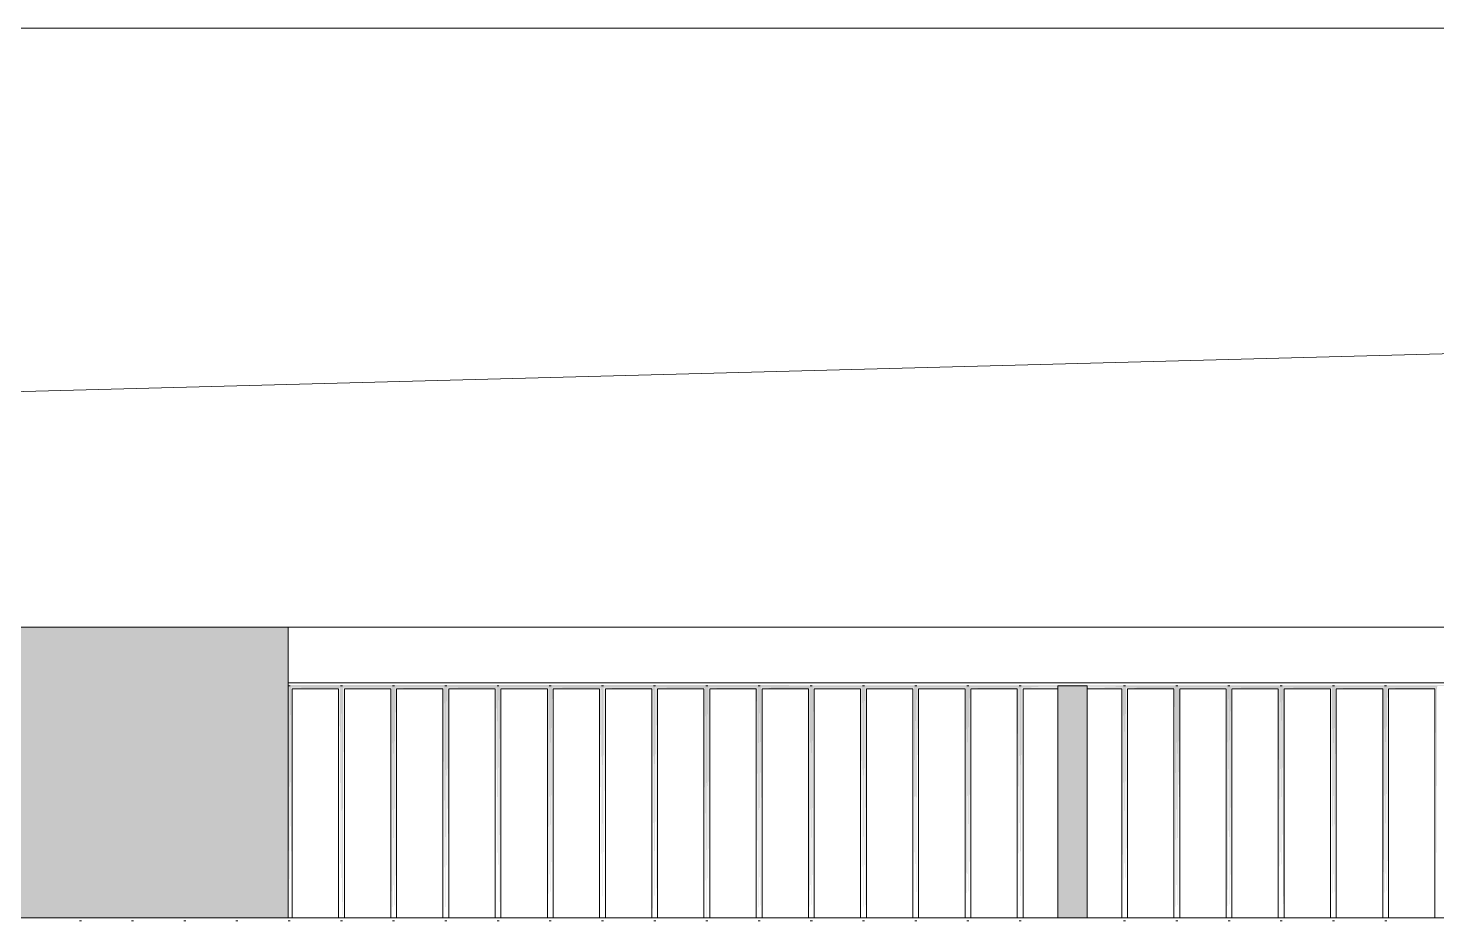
# Model space of a CAD drawing. Header units: metres. Extents: x -14 to 130, y -38 to 4.
# Drawn here: x 107.198 to 108.397, y -30.394 to -29.634 of the extents above; entities that cross this region are included whole.
import ezdxf

# ---------------------------------------------------------------- set-up
doc = ezdxf.new("R2010")
doc.units = ezdxf.units.M
doc.header["$MEASUREMENT"] = 0
for name, color, linetype in [('A-Ost_Ansicht Ost PP_2_140 Geländer transparent', 7, 'Continuous'), ('A-Ost_Ansicht Ost PP_2_710 Gelände', 7, 'Continuous'), ('A-Ost_Ansicht Ost PP_2_717 Außen Ausstattung', 7, 'Continuous'), ('A-Ost_Ansicht Ost PP_2_725 Nachbarbebauung', 7, 'Continuous')]:
    doc.layers.add(name, color=color, linetype=linetype)

msp = doc.modelspace()

# ---------------------------------------------------------------- hatches: boundary and pattern name
at = {"layer": 'A-Ost_Ansicht Ost PP_2_140 Geländer transparent', "linetype": 'Continuous', "lineweight": 0, "true_color": 0x000000}
msp.add_hatch(color=18, dxfattribs=at).paths.add_polyline_path([(106.3944, -30.1437), (106.3944, -30.3912), (107.4192, -30.3912), (107.4192, -30.1437)])
at = {"layer": 'A-Ost_Ansicht Ost PP_2_717 Außen Ausstattung', "linetype": 'Continuous', "lineweight": 0, "true_color": 0x000000}
for points in [[(107.4192, -30.1913), (109.6442, -30.1914)], [(107.4192, -30.1914), (109.6442, -30.1916)], [(107.4192, -30.1916), (109.6442, -30.1918)], [(107.4192, -30.1918), (109.6442, -30.1921)], [(107.4192, -30.1921), (109.6442, -30.1925)], [(107.4192, -30.1925), (109.6442, -30.1929)], [(107.4192, -30.1933), (109.6442, -30.1933), (107.4192, -30.1929)], [(107.4192, -30.1937), (109.6442, -30.1937), (107.4192, -30.1933)], [(107.4201, -30.1937), (107.4192, -30.1937), (107.4197, -30.1942)], [(107.4193, -30.3912), (107.4197, -30.1942), (107.4193, -30.1946)], [(107.4197, -30.3912), (107.4201, -30.1937), (107.4197, -30.1942)], [(107.4646, -30.1937), (107.4201, -30.1937), (107.4206, -30.1942), (107.4642, -30.1942)], [(107.4201, -30.3912), (107.4206, -30.1942), (107.4201, -30.1937)], [(107.4206, -30.1942), (107.421, -30.1946), (107.4637, -30.1946), (107.4642, -30.1942)], [(107.4206, -30.3912), (107.421, -30.1946), (107.4206, -30.1942)], [(107.421, -30.1946), (107.4214, -30.195), (107.4633, -30.195), (107.4637, -30.1946)], [(107.421, -30.1946), (107.421, -30.3912), (107.4214, -30.195)], [(107.4214, -30.195), (107.4217, -30.1953), (107.463, -30.1953), (107.4633, -30.195)], [(107.4214, -30.3912), (107.4217, -30.1953), (107.4214, -30.195)], [(107.463, -30.1953), (107.4217, -30.1953), (107.4627, -30.1956)], [(107.4627, -30.3912), (107.463, -30.1953)], [(107.4633, -30.195), (107.463, -30.1953), (107.463, -30.3912)], [(107.4633, -30.195), (107.4633, -30.3912), (107.4637, -30.1946)], [(107.4637, -30.3912), (107.4642, -30.1942), (107.4637, -30.1946)], [(107.4642, -30.3912), (107.4646, -30.1937), (107.4642, -30.1942)], [(107.4646, -30.1937), (107.465, -30.1942), (107.5086, -30.1942), (107.5091, -30.1937)], [(107.4646, -30.3912), (107.465, -30.1942), (107.4646, -30.1937)], [(107.465, -30.1942), (107.4655, -30.1946), (107.5082, -30.1946), (107.5086, -30.1942)], [(107.465, -30.3912), (107.4655, -30.1946), (107.465, -30.1942)], [(107.4655, -30.1946), (107.4658, -30.195), (107.5078, -30.195), (107.5082, -30.1946)], [(107.4655, -30.1946), (107.4655, -30.3912), (107.4658, -30.195)], [(107.4658, -30.195), (107.4662, -30.1953), (107.5075, -30.1953), (107.5078, -30.195)], [(107.4658, -30.3912), (107.4662, -30.1953), (107.4658, -30.195)], [(107.4662, -30.1953), (107.5071, -30.1956)], [(107.5071, -30.3912), (107.5075, -30.1953)], [(107.5075, -30.3912), (107.5078, -30.195), (107.5075, -30.1953)], [(107.5078, -30.3912), (107.5082, -30.1946), (107.5078, -30.195)], [(107.5082, -30.3912), (107.5086, -30.1942), (107.5082, -30.1946)], [(107.5086, -30.3912), (107.5091, -30.1937), (107.5086, -30.1942)], [(107.5091, -30.1937), (107.5095, -30.1942), (107.5531, -30.1942), (107.5535, -30.1937)], [(107.5091, -30.3912), (107.5095, -30.1942), (107.5091, -30.1937)], [(107.5531, -30.1942), (107.5095, -30.1942), (107.5099, -30.1946), (107.5527, -30.1946)], [(107.5095, -30.3912), (107.5099, -30.1946), (107.5095, -30.1942)], [(107.5099, -30.1946), (107.5103, -30.195), (107.5523, -30.195), (107.5527, -30.1946)], [(107.5099, -30.1946), (107.5099, -30.3912), (107.5103, -30.195)], [(107.5103, -30.195), (107.5107, -30.1953), (107.5519, -30.1953), (107.5523, -30.195)], [(107.5103, -30.3912), (107.5107, -30.1953), (107.5103, -30.195)], [(107.5107, -30.1953), (107.5516, -30.1956)], [(107.5516, -30.3912), (107.5519, -30.1953)], [(107.5519, -30.3912), (107.5523, -30.195), (107.5519, -30.1953)], [(107.5523, -30.195), (107.5523, -30.3912), (107.5527, -30.1946)], [(107.5531, -30.1942), (107.5527, -30.1946), (107.5527, -30.3912)], [(107.5531, -30.3912), (107.5535, -30.1937), (107.5531, -30.1942)], [(107.5535, -30.1937), (107.554, -30.1942), (107.5976, -30.1942), (107.598, -30.1937)], [(107.5535, -30.3912), (107.554, -30.1942), (107.5535, -30.1937)], [(107.554, -30.1942), (107.5544, -30.1946), (107.5971, -30.1946), (107.5976, -30.1942)], [(107.554, -30.3912), (107.5544, -30.1946), (107.554, -30.1942)], [(107.5544, -30.1946), (107.5548, -30.195), (107.5967, -30.195), (107.5971, -30.1946)], [(107.5544, -30.1946), (107.5544, -30.3912), (107.5548, -30.195)], [(107.5548, -30.195), (107.5551, -30.1953), (107.5964, -30.1953), (107.5967, -30.195)], [(107.5548, -30.3912), (107.5551, -30.1953), (107.5548, -30.195)], [(107.5964, -30.1953), (107.5551, -30.1953), (107.5961, -30.1956)], [(107.5961, -30.3912), (107.5964, -30.1953)], [(107.5964, -30.3912), (107.5967, -30.195), (107.5964, -30.1953)], [(107.5967, -30.3912), (107.5971, -30.1946), (107.5967, -30.195)], [(107.5971, -30.3912), (107.5976, -30.1942), (107.5971, -30.1946)], [(107.5976, -30.3912), (107.598, -30.1937), (107.5976, -30.1942)], [(107.598, -30.1937), (107.5984, -30.1942), (107.642, -30.1942), (107.6425, -30.1937)], [(107.598, -30.3912), (107.5984, -30.1942), (107.598, -30.1937)], [(107.5984, -30.1942), (107.5988, -30.1946), (107.6416, -30.1946), (107.642, -30.1942)], [(107.5984, -30.3912), (107.5988, -30.1946), (107.5984, -30.1942)], [(107.5988, -30.1946), (107.5992, -30.195), (107.6412, -30.195), (107.6416, -30.1946)], [(107.5988, -30.1946), (107.5988, -30.3912), (107.5992, -30.195)], [(107.6412, -30.195), (107.5992, -30.195), (107.5996, -30.1953), (107.6408, -30.1953)], [(107.5992, -30.3912), (107.5996, -30.1953), (107.5992, -30.195)], [(107.5996, -30.1953), (107.6405, -30.1956)], [(107.6408, -30.1953), (107.6405, -30.3912)], [(107.6408, -30.1953), (107.6408, -30.3912), (107.6412, -30.195)], [(107.6412, -30.195), (107.6412, -30.3912), (107.6416, -30.1946)], [(107.642, -30.1942), (107.6416, -30.1946), (107.6416, -30.3912)], [(107.642, -30.3912), (107.6425, -30.1937), (107.642, -30.1942)], [(107.6425, -30.1937), (107.6429, -30.1942), (107.6865, -30.1942), (107.6869, -30.1937)], [(107.6425, -30.3912), (107.6429, -30.1942), (107.6425, -30.1937)], [(107.6865, -30.1942), (107.6429, -30.1942), (107.6433, -30.1946), (107.6861, -30.1946)], [(107.6429, -30.3912), (107.6433, -30.1946), (107.6429, -30.1942)], [(107.6861, -30.1946), (107.6433, -30.1946), (107.6437, -30.195), (107.6857, -30.195)], [(107.6433, -30.1946), (107.6433, -30.3912), (107.6437, -30.195)], [(107.6857, -30.195), (107.6437, -30.195), (107.6441, -30.1953), (107.6853, -30.1953)], [(107.6437, -30.3912), (107.6441, -30.1953), (107.6437, -30.195)], [(107.6853, -30.1953), (107.6441, -30.1953), (107.685, -30.1956)], [(107.685, -30.3912), (107.6853, -30.1953)], [(107.6853, -30.3912), (107.6857, -30.195), (107.6853, -30.1953)], [(107.6857, -30.195), (107.6857, -30.3912), (107.6861, -30.1946)], [(107.6861, -30.3912), (107.6865, -30.1942), (107.6861, -30.1946)], [(107.6865, -30.3912), (107.6869, -30.1937), (107.6865, -30.1942)], [(107.6869, -30.1937), (107.6874, -30.1942), (107.7309, -30.1942), (107.7314, -30.1937)], [(107.6869, -30.3912), (107.6874, -30.1942), (107.6869, -30.1937)], [(107.6874, -30.1942), (107.6878, -30.1946), (107.7305, -30.1946), (107.7309, -30.1942)], [(107.6874, -30.3912), (107.6878, -30.1946), (107.6874, -30.1942)], [(107.6878, -30.1946), (107.6882, -30.195), (107.7301, -30.195), (107.7305, -30.1946)], [(107.6878, -30.1946), (107.6878, -30.3912), (107.6882, -30.195)], [(107.7301, -30.195), (107.6882, -30.195), (107.6885, -30.1953), (107.7298, -30.1953)], [(107.6882, -30.3912), (107.6885, -30.1953), (107.6882, -30.195)], [(107.6885, -30.1953), (107.7295, -30.1956)], [(107.7295, -30.3912), (107.7298, -30.1953)], [(107.7301, -30.195), (107.7298, -30.1953), (107.7298, -30.3912)], [(107.7301, -30.195), (107.7301, -30.3912), (107.7305, -30.1946)], [(107.7309, -30.1942), (107.7305, -30.1946), (107.7305, -30.3912)], [(107.7309, -30.3912), (107.7314, -30.1937), (107.7309, -30.1942)], [(107.7314, -30.1937), (107.7318, -30.1942), (107.7754, -30.1942), (107.7758, -30.1937)], [(107.7314, -30.3912), (107.7318, -30.1942), (107.7314, -30.1937)], [(107.7754, -30.1942), (107.7318, -30.1942), (107.7322, -30.1946), (107.775, -30.1946)], [(107.7318, -30.3912), (107.7322, -30.1946), (107.7318, -30.1942)], [(107.7322, -30.1946), (107.7326, -30.195), (107.7746, -30.195), (107.775, -30.1946)], [(107.7322, -30.1946), (107.7322, -30.3912), (107.7326, -30.195)], [(107.7746, -30.195), (107.7326, -30.195), (107.733, -30.1953), (107.7742, -30.1953)], [(107.7326, -30.3912), (107.733, -30.1953), (107.7326, -30.195)], [(107.7742, -30.1953), (107.733, -30.1953), (107.7739, -30.1956)], [(107.7742, -30.1953), (107.7739, -30.3912)], [(107.7746, -30.195), (107.7742, -30.1953), (107.7742, -30.3912)], [(107.7746, -30.195), (107.7746, -30.3912), (107.775, -30.1946)], [(107.775, -30.3912), (107.7754, -30.1942), (107.775, -30.1946)], [(107.7754, -30.3912), (107.7758, -30.1937), (107.7754, -30.1942)], [(107.8203, -30.1937), (107.7758, -30.1937), (107.7763, -30.1942), (107.8199, -30.1942)], [(107.7758, -30.3912), (107.7763, -30.1942), (107.7758, -30.1937)], [(107.7763, -30.1942), (107.7767, -30.1946), (107.8195, -30.1946), (107.8199, -30.1942)], [(107.7763, -30.3912), (107.7767, -30.1946), (107.7763, -30.1942)], [(107.8195, -30.1946), (107.7767, -30.1946), (107.7771, -30.195), (107.8191, -30.195)], [(107.7767, -30.1946), (107.7767, -30.3912), (107.7771, -30.195)], [(107.7771, -30.195), (107.7775, -30.1953), (107.8187, -30.1953), (107.8191, -30.195)], [(107.7771, -30.3912), (107.7775, -30.1953), (107.7771, -30.195)], [(107.7775, -30.1953), (107.8184, -30.1956)], [(107.8184, -30.3912), (107.8187, -30.1953)], [(107.8187, -30.3912), (107.8191, -30.195), (107.8187, -30.1953)], [(107.8191, -30.195), (107.8191, -30.3912), (107.8195, -30.1946)], [(107.8195, -30.3912), (107.8199, -30.1942), (107.8195, -30.1946)], [(107.8199, -30.3912), (107.8203, -30.1937), (107.8199, -30.1942)], [(107.8203, -30.1937), (107.8207, -30.1942), (107.8643, -30.1942), (107.8648, -30.1937)], [(107.8203, -30.3912), (107.8207, -30.1942), (107.8203, -30.1937)], [(107.8643, -30.1942), (107.8207, -30.1942), (107.8212, -30.1946), (107.8639, -30.1946)], [(107.8207, -30.3912), (107.8212, -30.1946), (107.8207, -30.1942)], [(107.8639, -30.1946), (107.8212, -30.1946), (107.8216, -30.195), (107.8635, -30.195)], [(107.8212, -30.1946), (107.8212, -30.3912), (107.8216, -30.195)], [(107.8635, -30.195), (107.8216, -30.195), (107.8219, -30.1953), (107.8632, -30.1953)], [(107.8216, -30.3912), (107.8219, -30.1953), (107.8216, -30.195)], [(107.8632, -30.1953), (107.8219, -30.1953), (107.8629, -30.1956)], [(107.8629, -30.3912), (107.8632, -30.1953)], [(107.8632, -30.3912), (107.8635, -30.195), (107.8632, -30.1953)], [(107.8635, -30.195), (107.8635, -30.3912), (107.8639, -30.1946)], [(107.8639, -30.3912), (107.8643, -30.1942), (107.8639, -30.1946)], [(107.8643, -30.3912), (107.8648, -30.1937), (107.8643, -30.1942)], [(107.9092, -30.1937), (107.8648, -30.1937), (107.8652, -30.1942), (107.9088, -30.1942)], [(107.8648, -30.3912), (107.8652, -30.1942), (107.8648, -30.1937)], [(107.8652, -30.1942), (107.8656, -30.1946), (107.9084, -30.1946), (107.9088, -30.1942)], [(107.8652, -30.3912), (107.8656, -30.1946), (107.8652, -30.1942)], [(107.9084, -30.1946), (107.8656, -30.1946), (107.866, -30.195), (107.908, -30.195)], [(107.8656, -30.1946), (107.8656, -30.3912), (107.866, -30.195)], [(107.866, -30.195), (107.8664, -30.1953), (107.9076, -30.1953), (107.908, -30.195)], [(107.866, -30.3912), (107.8664, -30.1953), (107.866, -30.195)], [(107.8664, -30.1953), (107.9073, -30.1956)], [(107.9073, -30.3912), (107.9076, -30.1953)], [(107.908, -30.195), (107.9076, -30.1953), (107.9076, -30.3912)], [(107.908, -30.195), (107.908, -30.3912), (107.9084, -30.1946)], [(107.9084, -30.3912), (107.9088, -30.1942), (107.9084, -30.1946)], [(107.9088, -30.3912), (107.9092, -30.1937), (107.9088, -30.1942)], [(107.9537, -30.1937), (107.9092, -30.1937), (107.9097, -30.1942), (107.9533, -30.1942)], [(107.9092, -30.3912), (107.9097, -30.1942), (107.9092, -30.1937)], [(107.9533, -30.1942), (107.9097, -30.1942), (107.9101, -30.1946), (107.9528, -30.1946)], [(107.9101, -30.1946), (107.9097, -30.1942), (107.9097, -30.3912)], [(107.9101, -30.1946), (107.9105, -30.195), (107.9525, -30.195), (107.9528, -30.1946)], [(107.9105, -30.195), (107.9101, -30.1946), (107.9101, -30.3912)], [(107.9105, -30.195), (107.9108, -30.1953), (107.9521, -30.1953), (107.9525, -30.195)], [(107.9105, -30.3912), (107.9108, -30.1953), (107.9105, -30.195)], [(107.9108, -30.1953), (107.9518, -30.1956)], [(107.9518, -30.3912), (107.9521, -30.1953)], [(107.9521, -30.1953), (107.9521, -30.3912), (107.9525, -30.195)], [(107.9525, -30.195), (107.9525, -30.3912), (107.9528, -30.1946)], [(107.9528, -30.3912), (107.9533, -30.1942), (107.9528, -30.1946)], [(107.9533, -30.3912), (107.9537, -30.1937), (107.9533, -30.1942)], [(107.9537, -30.1937), (107.9541, -30.1942), (107.9977, -30.1942), (107.9982, -30.1937)], [(107.9537, -30.3912), (107.9541, -30.1942), (107.9537, -30.1937)], [(107.9541, -30.1942), (107.9546, -30.1946), (107.9973, -30.1946), (107.9977, -30.1942)], [(107.9541, -30.3912), (107.9546, -30.1946), (107.9541, -30.1942)], [(107.9973, -30.1946), (107.9546, -30.1946), (107.955, -30.195), (107.9969, -30.195)], [(107.9546, -30.1946), (107.9546, -30.3912), (107.955, -30.195)], [(107.9969, -30.195), (107.955, -30.195), (107.9553, -30.1953), (107.9966, -30.1953)], [(107.955, -30.3912), (107.9553, -30.1953), (107.955, -30.195)], [(107.9553, -30.1953), (107.9963, -30.1956)], [(107.9966, -30.1953), (107.9963, -30.3912)], [(107.9966, -30.1953), (107.9966, -30.3912), (107.9969, -30.195)], [(107.9969, -30.195), (107.9969, -30.3912), (107.9973, -30.1946)], [(107.9973, -30.3912), (107.9977, -30.1942), (107.9973, -30.1946)], [(107.9982, -30.1937), (107.9977, -30.1942), (107.9977, -30.3912)], [(108.0426, -30.1937), (107.9982, -30.1937), (107.9986, -30.1942), (108.0422, -30.1942)], [(107.9982, -30.3912), (107.9986, -30.1942), (107.9982, -30.1937)], [(108.0422, -30.1942), (107.9986, -30.1942), (107.999, -30.1946), (108.0418, -30.1946)], [(107.9986, -30.3912), (107.999, -30.1946), (107.9986, -30.1942)], [(107.999, -30.1946), (107.9994, -30.195), (108.0414, -30.195), (108.0418, -30.1946)], [(107.999, -30.1946), (107.999, -30.3912), (107.9994, -30.195)], [(107.9994, -30.195), (107.9998, -30.1953), (108.041, -30.1953), (108.0414, -30.195)], [(107.9994, -30.3912), (107.9998, -30.1953), (107.9994, -30.195)], [(107.9998, -30.1953), (108.0407, -30.1956)], [(108.0407, -30.3912), (108.041, -30.1953)], [(108.041, -30.3912), (108.0414, -30.195), (108.041, -30.1953)], [(108.0414, -30.195), (108.0414, -30.3912), (108.0418, -30.1946)], [(108.0418, -30.3912), (108.0422, -30.1942), (108.0418, -30.1946)], [(108.0422, -30.3912), (108.0426, -30.1937), (108.0422, -30.1942)], [(108.0426, -30.1937), (108.0431, -30.1942), (108.0746, -30.1942)], [(108.0426, -30.3912), (108.0431, -30.1942), (108.0426, -30.1937)], [(108.0746, -30.1942), (108.0431, -30.1942), (108.0435, -30.1946), (108.0746, -30.1946)], [(108.0431, -30.3912), (108.0435, -30.1946), (108.0431, -30.1942)], [(108.0746, -30.1946), (108.0435, -30.1946), (108.0439, -30.195), (108.0746, -30.195)], [(108.0435, -30.1946), (108.0435, -30.3912), (108.0439, -30.195)], [(108.0439, -30.195), (108.0442, -30.1953), (108.0746, -30.1953)], [(108.0439, -30.3912), (108.0442, -30.1953), (108.0439, -30.195)], [(108.0442, -30.1953), (108.0746, -30.1956)], [(108.0746, -30.3912), (108.0996, -30.3912), (108.0996, -30.1937), (108.0746, -30.1937)], [(108.0996, -30.1942), (108.1311, -30.1942), (108.1316, -30.1937), (108.0996, -30.1937)], [(108.0996, -30.1942), (108.1307, -30.1946), (108.1311, -30.1942)], [(108.0996, -30.1946), (108.1303, -30.195), (108.1307, -30.1946)], [(108.0996, -30.1953), (108.13, -30.1953), (108.1303, -30.195), (108.0996, -30.195)], [(108.0996, -30.1953), (108.1296, -30.1956)], [(108.13, -30.1953), (108.1296, -30.3912)], [(108.1303, -30.195), (108.13, -30.1953), (108.13, -30.3912)], [(108.1303, -30.195), (108.1303, -30.3912), (108.1307, -30.1946)], [(108.1311, -30.1942), (108.1307, -30.1946), (108.1307, -30.3912)], [(108.1316, -30.1937), (108.1311, -30.1942), (108.1311, -30.3912)], [(108.1316, -30.1937), (108.132, -30.1942), (108.1756, -30.1942), (108.176, -30.1937)], [(108.1316, -30.3912), (108.132, -30.1942), (108.1316, -30.1937)], [(108.1756, -30.1942), (108.132, -30.1942), (108.1324, -30.1946), (108.1752, -30.1946)], [(108.132, -30.3912), (108.1324, -30.1946), (108.132, -30.1942)], [(108.1324, -30.1946), (108.1328, -30.195), (108.1748, -30.195), (108.1752, -30.1946)], [(108.1324, -30.1946), (108.1324, -30.3912), (108.1328, -30.195)], [(108.1328, -30.195), (108.1332, -30.1953), (108.1744, -30.1953), (108.1748, -30.195)], [(108.1328, -30.3912), (108.1332, -30.1953), (108.1328, -30.195)], [(108.1744, -30.1953), (108.1332, -30.1953), (108.1741, -30.1956)], [(108.1741, -30.3912), (108.1744, -30.1953)], [(108.1744, -30.3912), (108.1748, -30.195), (108.1744, -30.1953)], [(108.1748, -30.195), (108.1748, -30.3912), (108.1752, -30.1946)], [(108.1752, -30.3912), (108.1756, -30.1942), (108.1752, -30.1946)], [(108.1756, -30.3912), (108.176, -30.1937), (108.1756, -30.1942)], [(108.176, -30.1937), (108.1765, -30.1942), (108.2201, -30.1942), (108.2205, -30.1937)], [(108.1765, -30.1942), (108.176, -30.1937), (108.176, -30.3912)], [(108.1765, -30.1942), (108.1769, -30.1946), (108.2196, -30.1946), (108.2201, -30.1942)], [(108.1765, -30.3912), (108.1769, -30.1946), (108.1765, -30.1942)], [(108.2196, -30.1946), (108.1769, -30.1946), (108.1773, -30.195), (108.2192, -30.195)], [(108.1769, -30.1946), (108.1769, -30.3912), (108.1773, -30.195)], [(108.2192, -30.195), (108.1773, -30.195), (108.1776, -30.1953), (108.2189, -30.1953)], [(108.1773, -30.195), (108.1773, -30.3912), (108.1776, -30.1953)], [(108.1776, -30.1953), (108.2186, -30.1956)], [(108.1776, -30.1953), (108.1776, -30.3912), (108.1779, -30.1956)], [(108.2186, -30.3912), (108.2189, -30.1953)], [(108.2189, -30.3912), (108.2192, -30.195), (108.2189, -30.1953)], [(108.2196, -30.1946), (108.2192, -30.195), (108.2192, -30.3912)], [(108.2201, -30.1942), (108.2196, -30.1946), (108.2196, -30.3912)], [(108.2201, -30.3912), (108.2205, -30.1937), (108.2201, -30.1942)], [(108.2205, -30.1937), (108.2209, -30.1942), (108.2645, -30.1942), (108.265, -30.1937)], [(108.2205, -30.3912), (108.2209, -30.1942), (108.2205, -30.1937)], [(108.2645, -30.1942), (108.2209, -30.1942), (108.2213, -30.1946), (108.2641, -30.1946)], [(108.2209, -30.3912), (108.2213, -30.1946), (108.2209, -30.1942)], [(108.2641, -30.1946), (108.2213, -30.1946), (108.2217, -30.195), (108.2637, -30.195)], [(108.2213, -30.1946), (108.2213, -30.3912), (108.2217, -30.195)], [(108.2217, -30.195), (108.2221, -30.1953), (108.2633, -30.1953), (108.2637, -30.195)], [(108.2217, -30.3912), (108.2221, -30.1953), (108.2217, -30.195)], [(108.2633, -30.1953), (108.2221, -30.1953), (108.263, -30.1956)], [(108.263, -30.3912), (108.2633, -30.1953)], [(108.2633, -30.3912), (108.2637, -30.195), (108.2633, -30.1953)], [(108.2641, -30.1946), (108.2637, -30.195), (108.2637, -30.3912)], [(108.2645, -30.1942), (108.2641, -30.1946), (108.2641, -30.3912)], [(108.2645, -30.3912), (108.265, -30.1937), (108.2645, -30.1942)], [(108.3094, -30.1937), (108.265, -30.1937), (108.2654, -30.1942), (108.309, -30.1942)], [(108.265, -30.3912), (108.2654, -30.1942), (108.265, -30.1937)], [(108.2654, -30.1942), (108.2658, -30.1946), (108.3086, -30.1946), (108.309, -30.1942)], [(108.2654, -30.3912), (108.2658, -30.1946), (108.2654, -30.1942)], [(108.3086, -30.1946), (108.2658, -30.1946), (108.2662, -30.195), (108.3082, -30.195)], [(108.2658, -30.1946), (108.2658, -30.3912), (108.2662, -30.195)], [(108.2662, -30.195), (108.2666, -30.1953), (108.3078, -30.1953), (108.3082, -30.195)], [(108.2662, -30.3912), (108.2666, -30.1953), (108.2662, -30.195)], [(108.3078, -30.1953), (108.2666, -30.1953), (108.3075, -30.1956)], [(108.2666, -30.1953), (108.2666, -30.3912), (108.2669, -30.1956)], [(108.3075, -30.3912), (108.3078, -30.1953)], [(108.3078, -30.3912), (108.3082, -30.195), (108.3078, -30.1953)], [(108.3082, -30.3912), (108.3086, -30.1946), (108.3082, -30.195)], [(108.3086, -30.3912), (108.309, -30.1942), (108.3086, -30.1946)], [(108.309, -30.3912), (108.3094, -30.1937), (108.309, -30.1942)], [(108.3094, -30.1937), (108.3099, -30.1942), (108.3534, -30.1942), (108.3539, -30.1937)], [(108.3099, -30.1942), (108.3094, -30.1937), (108.3094, -30.3912)], [(108.3534, -30.1942), (108.3099, -30.1942), (108.3103, -30.1946), (108.353, -30.1946)], [(108.3103, -30.1946), (108.3099, -30.1942), (108.3099, -30.3912)], [(108.3103, -30.1946), (108.3107, -30.195), (108.3526, -30.195), (108.353, -30.1946)], [(108.3103, -30.1946), (108.3103, -30.3912), (108.3107, -30.195)], [(108.3526, -30.195), (108.3107, -30.195), (108.311, -30.1953), (108.3523, -30.1953)], [(108.3107, -30.195), (108.3107, -30.3912), (108.311, -30.1953)], [(108.311, -30.1953), (108.352, -30.1956)], [(108.352, -30.1956), (108.352, -30.3912), (108.3523, -30.1953)], [(108.3523, -30.1953), (108.3523, -30.3912), (108.3526, -30.195)], [(108.3526, -30.195), (108.3526, -30.3912), (108.353, -30.1946)], [(108.353, -30.3912), (108.3534, -30.1942), (108.353, -30.1946)], [(108.3539, -30.1937), (108.3534, -30.1942), (108.3534, -30.3912)], [(108.3983, -30.1937), (108.3539, -30.1937), (108.3543, -30.1942), (108.3979, -30.1942)], [(108.3539, -30.3912), (108.3543, -30.1942), (108.3539, -30.1937)], [(108.3543, -30.1942), (108.3547, -30.1946), (108.3975, -30.1946), (108.3979, -30.1942)], [(108.3543, -30.3912), (108.3547, -30.1946), (108.3543, -30.1942)], [(108.3975, -30.1946), (108.3547, -30.1946), (108.3551, -30.195), (108.3971, -30.195)], [(108.3547, -30.1946), (108.3547, -30.3912), (108.3551, -30.195)], [(108.3551, -30.195), (108.3555, -30.1953), (108.3967, -30.1953), (108.3971, -30.195)], [(108.3551, -30.3912), (108.3555, -30.1953), (108.3551, -30.195)], [(108.3555, -30.1953), (108.3964, -30.1956)], [(108.3964, -30.3912), (108.3967, -30.1953)], [(108.3967, -30.3912), (108.3971, -30.195), (108.3967, -30.1953)], [(108.3975, -30.1946), (108.3971, -30.195), (108.3971, -30.3912)], [(107.4217, -30.3912), (107.422, -30.1956)], [(107.422, -30.1956), (107.4624, -30.1959)], [(107.422, -30.1956), (107.422, -30.3912), (107.4223, -30.1959)], [(107.4223, -30.1959), (107.4622, -30.1961)], [(107.4225, -30.1961), (107.4223, -30.3912)], [(107.4622, -30.1961), (107.4225, -30.1961), (107.4621, -30.1962)], [(107.4225, -30.3912), (107.4226, -30.1962)], [(107.4621, -30.3912), (107.4622, -30.1961)], [(107.4624, -30.1959), (107.4622, -30.3912)], [(107.4624, -30.3912), (107.4627, -30.1956)], [(107.4665, -30.1956), (107.4662, -30.3912)], [(107.4665, -30.1956), (107.5069, -30.1959)], [(107.4665, -30.3912), (107.4668, -30.1959)], [(107.4668, -30.1959), (107.5067, -30.1961)], [(107.4668, -30.3912), (107.4669, -30.1961)], [(107.4669, -30.1961), (107.5066, -30.1962)], [(107.4669, -30.3912), (107.4671, -30.1962)], [(107.5066, -30.3912), (107.5067, -30.1961)], [(107.5067, -30.3912), (107.5069, -30.1959)], [(107.5069, -30.1959), (107.5069, -30.3912), (107.5071, -30.1956)], [(107.5107, -30.3912), (107.511, -30.1956)], [(107.5516, -30.1956), (107.511, -30.1956), (107.5514, -30.1959)], [(107.511, -30.1956), (107.511, -30.3912), (107.5112, -30.1959)], [(107.5514, -30.1959), (107.5112, -30.1959), (107.5512, -30.1961)], [(107.5112, -30.3912), (107.5114, -30.1961)], [(107.5114, -30.1961), (107.5511, -30.1962)], [(107.5114, -30.3912), (107.5115, -30.1962)], [(107.5511, -30.3912), (107.5512, -30.1961)], [(107.5514, -30.1959), (107.5512, -30.3912)], [(107.5514, -30.1959), (107.5514, -30.3912), (107.5516, -30.1956)], [(107.5551, -30.3912), (107.5554, -30.1956)], [(107.5554, -30.1956), (107.5958, -30.1959)], [(107.5554, -30.1956), (107.5554, -30.3912), (107.5557, -30.1959)], [(107.5958, -30.1959), (107.5557, -30.1959), (107.5956, -30.1961)], [(107.5559, -30.1961), (107.5557, -30.3912)], [(107.5559, -30.1961), (107.5955, -30.1962)], [(107.5559, -30.3912), (107.556, -30.1962)], [(107.5955, -30.3912), (107.5956, -30.1961)], [(107.5956, -30.3912), (107.5958, -30.1959)], [(107.5958, -30.1959), (107.5958, -30.3912), (107.5961, -30.1956)], [(107.5996, -30.3912), (107.5999, -30.1956)], [(107.5999, -30.1956), (107.6403, -30.1959)], [(107.5999, -30.1956), (107.5999, -30.3912), (107.6002, -30.1959)], [(107.6002, -30.1959), (107.6401, -30.1961)], [(107.6002, -30.3912), (107.6003, -30.1961)], [(107.6003, -30.1961), (107.64, -30.1962)], [(107.6003, -30.3912), (107.6005, -30.1962)], [(107.6401, -30.1961), (107.64, -30.3912)], [(107.6401, -30.1961), (107.6401, -30.3912), (107.6403, -30.1959)], [(107.6403, -30.1959), (107.6403, -30.3912), (107.6405, -30.1956)], [(107.6441, -30.3912), (107.6444, -30.1956)], [(107.6444, -30.1956), (107.6848, -30.1959)], [(107.6444, -30.1956), (107.6444, -30.3912), (107.6446, -30.1959)], [(107.6446, -30.1959), (107.6846, -30.1961)], [(107.6448, -30.1961), (107.6446, -30.3912)], [(107.6846, -30.1961), (107.6448, -30.1961), (107.6845, -30.1962)], [(107.6448, -30.3912), (107.6449, -30.1962)], [(107.6845, -30.3912), (107.6846, -30.1961)], [(107.6846, -30.1961), (107.6846, -30.3912), (107.6848, -30.1959)], [(107.6848, -30.1959), (107.6848, -30.3912), (107.685, -30.1956)], [(107.6888, -30.1956), (107.6885, -30.3912)], [(107.7295, -30.1956), (107.6888, -30.1956), (107.7292, -30.1959)], [(107.6888, -30.3912), (107.6891, -30.1959)], [(107.6891, -30.1959), (107.729, -30.1961)], [(107.6891, -30.1959), (107.6891, -30.3912), (107.6893, -30.1961)], [(107.729, -30.1961), (107.6893, -30.1961), (107.7289, -30.1962)], [(107.6894, -30.1962), (107.6893, -30.3912)], [(107.729, -30.1961), (107.7289, -30.3912)], [(107.729, -30.3912), (107.7292, -30.1959)], [(107.7292, -30.3912), (107.7295, -30.1956)], [(107.733, -30.3912), (107.7333, -30.1956)], [(107.7333, -30.1956), (107.7737, -30.1959)], [(107.7333, -30.1956), (107.7333, -30.3912), (107.7335, -30.1959)], [(107.7335, -30.1959), (107.7735, -30.1961)], [(107.7335, -30.3912), (107.7337, -30.1961)], [(107.7337, -30.1961), (107.7734, -30.1962)], [(107.7337, -30.3912), (107.7338, -30.1962)], [(107.7734, -30.3912), (107.7735, -30.1961)], [(107.7737, -30.1959), (107.7735, -30.3912)], [(107.7737, -30.1959), (107.7737, -30.3912), (107.7739, -30.1956)], [(107.7775, -30.3912), (107.7778, -30.1956)], [(107.8184, -30.1956), (107.7778, -30.1956), (107.8181, -30.1959)], [(107.7778, -30.1956), (107.7778, -30.3912), (107.778, -30.1959)], [(107.778, -30.1959), (107.818, -30.1961)], [(107.778, -30.1959), (107.778, -30.3912), (107.7782, -30.1961)], [(107.7782, -30.1961), (107.8178, -30.1962)], [(107.7782, -30.3912), (107.7783, -30.1962)], [(107.8178, -30.3912), (107.818, -30.1961)], [(107.818, -30.3912), (107.8181, -30.1959)], [(107.8181, -30.1959), (107.8181, -30.3912), (107.8184, -30.1956)], [(107.8219, -30.3912), (107.8222, -30.1956)], [(107.8629, -30.1956), (107.8222, -30.1956), (107.8626, -30.1959)], [(107.8222, -30.1956), (107.8222, -30.3912), (107.8225, -30.1959)], [(107.8225, -30.1959), (107.8624, -30.1961)], [(107.8225, -30.3912), (107.8227, -30.1961)], [(107.8227, -30.1961), (107.8623, -30.1962)], [(107.8227, -30.3912), (107.8228, -30.1962)], [(107.8623, -30.3912), (107.8624, -30.1961)], [(107.8626, -30.1959), (107.8624, -30.3912)], [(107.8626, -30.1959), (107.8626, -30.3912), (107.8629, -30.1956)], [(107.8664, -30.3912), (107.8667, -30.1956)], [(107.8667, -30.1956), (107.9071, -30.1959)], [(107.8667, -30.1956), (107.8667, -30.3912), (107.8669, -30.1959)], [(107.8669, -30.1959), (107.9069, -30.1961)], [(107.8669, -30.3912), (107.8671, -30.1961)], [(107.8671, -30.1961), (107.9068, -30.1962)], [(107.8671, -30.3912), (107.8672, -30.1962)], [(107.9068, -30.3912), (107.9069, -30.1961)], [(107.9069, -30.3912), (107.9071, -30.1959)], [(107.9071, -30.1959), (107.9071, -30.3912), (107.9073, -30.1956)], [(107.9108, -30.3912), (107.9112, -30.1956)], [(107.9112, -30.1956), (107.9515, -30.1959)], [(107.9112, -30.1956), (107.9112, -30.3912), (107.9114, -30.1959)], [(107.9515, -30.1959), (107.9114, -30.1959), (107.9514, -30.1961)], [(107.9116, -30.1961), (107.9114, -30.3912)], [(107.9116, -30.1961), (107.9512, -30.1962)], [(107.9116, -30.3912), (107.9117, -30.1962)], [(107.9512, -30.3912), (107.9514, -30.1961)], [(107.9514, -30.3912), (107.9515, -30.1959)], [(107.9515, -30.1959), (107.9515, -30.3912), (107.9518, -30.1956)], [(107.9553, -30.3912), (107.9556, -30.1956)], [(107.9556, -30.1956), (107.996, -30.1959)], [(107.9556, -30.1956), (107.9556, -30.3912), (107.9559, -30.1959)], [(107.9559, -30.1959), (107.9958, -30.1961)], [(107.9559, -30.3912), (107.9561, -30.1961)], [(107.9958, -30.1961), (107.9561, -30.1961), (107.9957, -30.1962)], [(107.9561, -30.3912), (107.9562, -30.1962)], [(107.9957, -30.3912), (107.9958, -30.1961)], [(107.9958, -30.1961), (107.9958, -30.3912), (107.996, -30.1959)], [(107.996, -30.1959), (107.996, -30.3912), (107.9963, -30.1956)], [(107.9998, -30.3912), (108.0001, -30.1956)], [(108.0407, -30.1956), (108.0001, -30.1956), (108.0405, -30.1959)], [(108.0001, -30.1956), (108.0001, -30.3912), (108.0003, -30.1959)], [(108.0003, -30.1959), (108.0403, -30.1961)], [(108.0003, -30.1959), (108.0003, -30.3912), (108.0005, -30.1961)], [(108.0005, -30.1961), (108.0402, -30.1962)], [(108.0005, -30.3912), (108.0006, -30.1962)], [(108.0402, -30.3912), (108.0403, -30.1961)], [(108.0405, -30.1959), (108.0403, -30.3912)], [(108.0405, -30.1959), (108.0405, -30.3912), (108.0407, -30.1956)], [(108.0442, -30.3912), (108.0445, -30.1956)], [(108.0445, -30.1956), (108.0746, -30.1959)], [(108.0445, -30.3912), (108.0448, -30.1959)], [(108.0448, -30.1959), (108.0746, -30.1961)], [(108.0448, -30.3912), (108.045, -30.1961)], [(108.0746, -30.1961), (108.045, -30.1961), (108.0746, -30.1962)], [(108.045, -30.3912), (108.0451, -30.1962)], [(108.0996, -30.1956), (108.1294, -30.1959)], [(108.0996, -30.1961), (108.1292, -30.1961), (108.0996, -30.1959)], [(108.1292, -30.1961), (108.0996, -30.1961), (108.1291, -30.1962)], [(108.1292, -30.1961), (108.1291, -30.3912)], [(108.1292, -30.3912), (108.1294, -30.1959)], [(108.1294, -30.1959), (108.1294, -30.3912), (108.1296, -30.1956)], [(108.1332, -30.3912), (108.1335, -30.1956)], [(108.1741, -30.1956), (108.1335, -30.1956), (108.1739, -30.1959)], [(108.1335, -30.3912), (108.1337, -30.1959)], [(108.1337, -30.1959), (108.1737, -30.1961)], [(108.1337, -30.3912), (108.1339, -30.1961)], [(108.1339, -30.1961), (108.1736, -30.1962)], [(108.134, -30.1962), (108.1339, -30.3912)], [(108.1736, -30.3912), (108.1737, -30.1961)], [(108.1737, -30.1961), (108.1737, -30.3912), (108.1739, -30.1959)], [(108.1739, -30.1959), (108.1739, -30.3912), (108.1741, -30.1956)], [(108.1779, -30.1956), (108.2183, -30.1959)], [(108.1779, -30.1956), (108.1779, -30.3912), (108.1782, -30.1959)], [(108.1782, -30.1959), (108.2181, -30.1961)], [(108.1782, -30.3912), (108.1784, -30.1961)], [(108.2181, -30.1961), (108.1784, -30.1961), (108.218, -30.1962)], [(108.1784, -30.3912), (108.1785, -30.1962)], [(108.2181, -30.1961), (108.218, -30.3912)], [(108.2183, -30.1959), (108.2181, -30.3912)], [(108.2186, -30.1956), (108.2183, -30.3912)], [(108.2221, -30.3912), (108.2224, -30.1956)], [(108.2224, -30.1956), (108.2628, -30.1959)], [(108.2227, -30.1959), (108.2224, -30.3912)], [(108.2628, -30.1959), (108.2227, -30.1959), (108.2626, -30.1961)], [(108.2227, -30.3912), (108.2228, -30.1961)], [(108.2228, -30.1961), (108.2625, -30.1962)], [(108.2228, -30.3912), (108.223, -30.1962)], [(108.2625, -30.3912), (108.2626, -30.1961)], [(108.2628, -30.1959), (108.2626, -30.3912)], [(108.2628, -30.1959), (108.2628, -30.3912), (108.263, -30.1956)], [(108.2669, -30.1956), (108.3073, -30.1959)], [(108.2669, -30.1956), (108.2669, -30.3912), (108.2671, -30.1959)], [(108.2671, -30.1959), (108.3071, -30.1961)], [(108.2671, -30.3912), (108.2673, -30.1961)], [(108.3071, -30.1961), (108.2673, -30.1961), (108.307, -30.1962)], [(108.2673, -30.3912), (108.2674, -30.1962)], [(108.3071, -30.1961), (108.307, -30.3912)], [(108.3073, -30.1959), (108.3071, -30.3912)], [(108.3073, -30.1959), (108.3073, -30.3912), (108.3075, -30.1956)], [(108.3113, -30.1956), (108.311, -30.3912)], [(108.352, -30.1956), (108.3113, -30.1956), (108.3517, -30.1959)], [(108.3113, -30.1956), (108.3113, -30.3912), (108.3116, -30.1959)], [(108.3116, -30.1959), (108.3515, -30.1961)], [(108.3116, -30.1959), (108.3116, -30.3912), (108.3118, -30.1961)], [(108.3118, -30.1961), (108.3514, -30.1962)], [(108.3118, -30.3912), (108.3119, -30.1962)], [(108.3514, -30.3912), (108.3515, -30.1961)], [(108.3517, -30.1959), (108.3515, -30.3912)], [(108.3517, -30.1959), (108.3517, -30.3912), (108.352, -30.1956)], [(108.3555, -30.3912), (108.3558, -30.1956)], [(108.3964, -30.1956), (108.3558, -30.1956), (108.3962, -30.1959)], [(108.3558, -30.1956), (108.3558, -30.3912), (108.356, -30.1959)], [(108.3962, -30.1959), (108.356, -30.1959), (108.396, -30.1961)], [(108.356, -30.3912), (108.3562, -30.1961)], [(108.3562, -30.1961), (108.3959, -30.1962)], [(108.3562, -30.3912), (108.3563, -30.1962)], [(108.396, -30.1961), (108.3959, -30.3912)], [(108.396, -30.3912), (108.3962, -30.1959)], [(108.3962, -30.1959), (108.3962, -30.3912), (108.3964, -30.1956)]]:
    msp.add_hatch(color=18, dxfattribs=at).paths.add_polyline_path(points)

# ---------------------------------------------------------------- linework, layer by layer
at = {"layer": 'A-Ost_Ansicht Ost PP_2_140 Geländer transparent', "color": 7, "linetype": 'Continuous', "lineweight": 18, "ltscale": 1000}
for p, q in [((105.5492, -30.1437), (107.4192, -30.1437)), ((107.4192, -30.1437), (107.4192, -30.3912))]:
    msp.add_line(p, q, dxfattribs=at)
at = {"layer": 'A-Ost_Ansicht Ost PP_2_710 Gelände', "color": 83, "linetype": 'Continuous', "lineweight": 13, "ltscale": 1000, "true_color": 0x89cd89}
msp.add_line((109.6642, -29.8773), (105.7302, -29.9819), dxfattribs=at)
at = {"layer": 'A-Ost_Ansicht Ost PP_2_717 Außen Ausstattung', "color": 7, "linetype": 'Continuous', "lineweight": 13, "ltscale": 1000}
for p, q in [((109.6442, -30.1912), (107.4192, -30.1912)), ((107.4193, -30.1937), (107.4197, -30.1937)), ((107.4197, -30.1937), (107.4201, -30.1937)), ((107.4201, -30.1937), (107.4206, -30.1937)), ((107.4206, -30.1937), (107.421, -30.1937)), ((107.4637, -30.1937), (107.4642, -30.1937)), ((107.4642, -30.1937), (107.4646, -30.1937)), ((107.4646, -30.1937), (107.465, -30.1937)), ((107.465, -30.1937), (107.4655, -30.1937)), ((107.5082, -30.1937), (107.5086, -30.1937)), ((107.5086, -30.1937), (107.5091, -30.1937)), ((107.5091, -30.1937), (107.5095, -30.1937)), ((107.5095, -30.1937), (107.5099, -30.1937)), ((107.5527, -30.1937), (107.5531, -30.1937)), ((107.5531, -30.1937), (107.5535, -30.1937)), ((107.5535, -30.1937), (107.554, -30.1937)), ((107.554, -30.1937), (107.5544, -30.1937)), ((107.5971, -30.1937), (107.5976, -30.1937)), ((107.5976, -30.1937), (107.598, -30.1937)), ((107.598, -30.1937), (107.5984, -30.1937)), ((107.5984, -30.1937), (107.5988, -30.1937)), ((107.6416, -30.1937), (107.642, -30.1937)), ((107.642, -30.1937), (107.6425, -30.1937)), ((107.6425, -30.1937), (107.6429, -30.1937)), ((107.6429, -30.1937), (107.6433, -30.1937)), ((107.6861, -30.1937), (107.6865, -30.1937)), ((107.6865, -30.1937), (107.6869, -30.1937)), ((107.6869, -30.1937), (107.6874, -30.1937)), ((107.6874, -30.1937), (107.6878, -30.1937)), ((107.7305, -30.1937), (107.7309, -30.1937)), ((107.7309, -30.1937), (107.7314, -30.1937)), ((107.7314, -30.1937), (107.7318, -30.1937)), ((107.7318, -30.1937), (107.7322, -30.1937)), ((107.775, -30.1937), (107.7754, -30.1937)), ((107.7754, -30.1937), (107.7758, -30.1937)), ((107.7758, -30.1937), (107.7763, -30.1937)), ((107.7763, -30.1937), (107.7767, -30.1937)), ((107.8195, -30.1937), (107.8199, -30.1937)), ((107.8199, -30.1937), (107.8203, -30.1937)), ((107.8203, -30.1937), (107.8207, -30.1937)), ((107.8207, -30.1937), (107.8212, -30.1937)), ((107.8639, -30.1937), (107.8643, -30.1937)), ((107.8643, -30.1937), (107.8648, -30.1937)), ((107.8648, -30.1937), (107.8652, -30.1937)), ((107.8652, -30.1937), (107.8656, -30.1937)), ((107.9084, -30.1937), (107.9088, -30.1937)), ((107.9088, -30.1937), (107.9092, -30.1937)), ((107.9092, -30.1937), (107.9097, -30.1937)), ((107.9097, -30.1937), (107.9101, -30.1937)), ((107.9528, -30.1937), (107.9533, -30.1937)), ((107.9533, -30.1937), (107.9537, -30.1937)), ((107.9537, -30.1937), (107.9541, -30.1937)), ((107.9541, -30.1937), (107.9546, -30.1937)), ((107.9973, -30.1937), (107.9977, -30.1937)), ((107.9977, -30.1937), (107.9982, -30.1937)), ((107.9982, -30.1937), (107.9986, -30.1937)), ((107.9986, -30.1937), (107.999, -30.1937)), ((108.0418, -30.1937), (108.0422, -30.1937)), ((108.0422, -30.1937), (108.0426, -30.1937)), ((108.0426, -30.1937), (108.0431, -30.1937)), ((108.0431, -30.1937), (108.0435, -30.1937)), ((108.0746, -30.3912), (108.0746, -30.1937)), ((108.0746, -30.1937), (108.0996, -30.1937)), ((108.0996, -30.3912), (108.0996, -30.1937)), ((108.1307, -30.1937), (108.1311, -30.1937)), ((108.1311, -30.1937), (108.1316, -30.1937)), ((108.1316, -30.1937), (108.132, -30.1937)), ((108.132, -30.1937), (108.1324, -30.1937)), ((108.1752, -30.1937), (108.1756, -30.1937)), ((108.1756, -30.1937), (108.176, -30.1937)), ((108.176, -30.1937), (108.1765, -30.1937)), ((108.1765, -30.1937), (108.1769, -30.1937)), ((108.2196, -30.1937), (108.2201, -30.1937)), ((108.2201, -30.1937), (108.2205, -30.1937)), ((108.2205, -30.1937), (108.2209, -30.1937)), ((108.2209, -30.1937), (108.2213, -30.1937)), ((108.2641, -30.1937), (108.2645, -30.1937)), ((108.2645, -30.1937), (108.265, -30.1937)), ((108.265, -30.1937), (108.2654, -30.1937)), ((108.2654, -30.1937), (108.2658, -30.1937)), ((108.3086, -30.1937), (108.309, -30.1937)), ((108.309, -30.1937), (108.3094, -30.1937)), ((108.3094, -30.1937), (108.3099, -30.1937)), ((108.3099, -30.1937), (108.3103, -30.1937)), ((108.353, -30.1937), (108.3534, -30.1937)), ((108.3534, -30.1937), (108.3539, -30.1937)), ((108.3539, -30.1937), (108.3543, -30.1937)), ((108.3543, -30.1937), (108.3547, -30.1937)), ((107.4621, -30.1962), (107.4226, -30.1962)), ((107.4226, -30.3912), (107.4226, -30.1962)), ((107.4621, -30.3912), (107.4621, -30.1962)), ((107.5066, -30.1962), (107.4671, -30.1962)), ((107.4671, -30.3912), (107.4671, -30.1962)), ((107.5066, -30.3912), (107.5066, -30.1962)), ((107.551, -30.1962), (107.5116, -30.1962)), ((107.5116, -30.3912), (107.5116, -30.1962)), ((107.551, -30.3912), (107.551, -30.1962)), ((107.5955, -30.1962), (107.556, -30.1962)), ((107.556, -30.3912), (107.556, -30.1962)), ((107.5955, -30.3912), (107.5955, -30.1962)), ((107.64, -30.1962), (107.6005, -30.1962)), ((107.6005, -30.3912), (107.6005, -30.1962)), ((107.64, -30.3912), (107.64, -30.1962)), ((107.6844, -30.1962), (107.645, -30.1962)), ((107.645, -30.3912), (107.645, -30.1962)), ((107.6844, -30.3912), (107.6844, -30.1962)), ((107.7289, -30.1962), (107.6894, -30.1962)), ((107.6894, -30.3912), (107.6894, -30.1962)), ((107.7289, -30.3912), (107.7289, -30.1962)), ((107.7733, -30.1962), (107.7339, -30.1962)), ((107.7339, -30.3912), (107.7339, -30.1962)), ((107.7733, -30.3912), (107.7733, -30.1962)), ((107.8178, -30.1962), (107.7783, -30.1962)), ((107.7783, -30.3912), (107.7783, -30.1962)), ((107.8178, -30.3912), (107.8178, -30.1962)), ((107.8623, -30.1962), (107.8228, -30.1962)), ((107.8228, -30.3912), (107.8228, -30.1962)), ((107.8623, -30.3912), (107.8623, -30.1962)), ((107.9067, -30.1962), (107.8673, -30.1962)), ((107.8673, -30.3912), (107.8673, -30.1962)), ((107.9067, -30.3912), (107.9067, -30.1962)), ((107.9512, -30.1962), (107.9117, -30.1962)), ((107.9117, -30.3912), (107.9117, -30.1962)), ((107.9512, -30.3912), (107.9512, -30.1962)), ((107.9957, -30.1962), (107.9562, -30.1962)), ((107.9562, -30.3912), (107.9562, -30.1962)), ((107.9957, -30.3912), (107.9957, -30.1962)), ((108.0401, -30.1962), (108.0007, -30.1962)), ((108.0007, -30.3912), (108.0007, -30.1962)), ((108.0401, -30.3912), (108.0401, -30.1962)), ((108.0746, -30.1962), (108.0451, -30.1962)), ((108.0451, -30.3912), (108.0451, -30.1962)), ((108.1291, -30.1962), (108.0996, -30.1962)), ((108.1291, -30.3912), (108.1291, -30.1962)), ((108.1735, -30.1962), (108.1341, -30.1962)), ((108.1341, -30.3912), (108.1341, -30.1962)), ((108.1735, -30.3912), (108.1735, -30.1962)), ((108.218, -30.1962), (108.1785, -30.1962)), ((108.1785, -30.3912), (108.1785, -30.1962)), ((108.218, -30.3912), (108.218, -30.1962)), ((108.2625, -30.1962), (108.223, -30.1962)), ((108.223, -30.3912), (108.223, -30.1962)), ((108.2625, -30.3912), (108.2625, -30.1962)), ((108.3069, -30.1962), (108.2675, -30.1962)), ((108.2675, -30.3912), (108.2675, -30.1962)), ((108.3069, -30.3912), (108.3069, -30.1962)), ((108.3514, -30.1962), (108.3119, -30.1962)), ((108.3119, -30.3912), (108.3119, -30.1962)), ((108.3514, -30.3912), (108.3514, -30.1962)), ((108.3958, -30.1962), (108.3564, -30.1962)), ((108.3564, -30.3912), (108.3564, -30.1962)), ((108.3958, -30.3912), (108.3958, -30.1962)), ((105.4193, -30.3912), (111.6318, -30.3912)), ((107.2414, -30.3937), (107.2419, -30.3937)), ((107.2419, -30.3937), (107.2423, -30.3937)), ((107.2423, -30.3937), (107.2427, -30.3937)), ((107.2427, -30.3937), (107.2432, -30.3937)), ((107.2859, -30.3937), (107.2863, -30.3937)), ((107.2863, -30.3937), (107.2868, -30.3937)), ((107.2868, -30.3937), (107.2872, -30.3937)), ((107.2872, -30.3937), (107.2876, -30.3937)), ((107.3304, -30.3937), (107.3308, -30.3937)), ((107.3308, -30.3937), (107.3312, -30.3937)), ((107.3312, -30.3937), (107.3317, -30.3937)), ((107.3317, -30.3937), (107.3321, -30.3937)), ((107.3748, -30.3937), (107.3753, -30.3937)), ((107.3753, -30.3937), (107.3757, -30.3937)), ((107.3757, -30.3937), (107.3761, -30.3937)), ((107.3761, -30.3937), (107.3765, -30.3937)), ((107.4193, -30.3937), (107.4197, -30.3937)), ((107.4197, -30.3937), (107.4202, -30.3937)), ((107.4202, -30.3937), (107.4206, -30.3937)), ((107.4206, -30.3937), (107.421, -30.3937)), ((107.4638, -30.3937), (107.4642, -30.3937)), ((107.4642, -30.3937), (107.4646, -30.3937)), ((107.4646, -30.3937), (107.4651, -30.3937)), ((107.4651, -30.3937), (107.4655, -30.3937)), ((107.5082, -30.3937), (107.5087, -30.3937)), ((107.5087, -30.3937), (107.5091, -30.3937)), ((107.5091, -30.3937), (107.5095, -30.3937)), ((107.5095, -30.3937), (107.5099, -30.3937)), ((107.5527, -30.3937), (107.5531, -30.3937)), ((107.5531, -30.3937), (107.5535, -30.3937)), ((107.5535, -30.3937), (107.554, -30.3937)), ((107.554, -30.3937), (107.5544, -30.3937)), ((107.5972, -30.3937), (107.5976, -30.3937)), ((107.5976, -30.3937), (107.598, -30.3937)), ((107.598, -30.3937), (107.5984, -30.3937)), ((107.5984, -30.3937), (107.5989, -30.3937)), ((107.6416, -30.3937), (107.642, -30.3937)), ((107.642, -30.3937), (107.6425, -30.3937)), ((107.6425, -30.3937), (107.6429, -30.3937)), ((107.6429, -30.3937), (107.6433, -30.3937)), ((107.6861, -30.3937), (107.6865, -30.3937)), ((107.6865, -30.3937), (107.6869, -30.3937)), ((107.6869, -30.3937), (107.6874, -30.3937)), ((107.6874, -30.3937), (107.6878, -30.3937)), ((107.7306, -30.3937), (107.731, -30.3937)), ((107.731, -30.3937), (107.7314, -30.3937)), ((107.7314, -30.3937), (107.7318, -30.3937)), ((107.7318, -30.3937), (107.7323, -30.3937)), ((107.775, -30.3937), (107.7754, -30.3937)), ((107.7754, -30.3937), (107.7759, -30.3937)), ((107.7759, -30.3937), (107.7763, -30.3937)), ((107.7763, -30.3937), (107.7767, -30.3937)), ((107.8195, -30.3937), (107.8199, -30.3937)), ((107.8199, -30.3937), (107.8203, -30.3937)), ((107.8203, -30.3937), (107.8208, -30.3937)), ((107.8208, -30.3937), (107.8212, -30.3937)), ((107.8639, -30.3937), (107.8644, -30.3937)), ((107.8644, -30.3937), (107.8648, -30.3937)), ((107.8648, -30.3937), (107.8652, -30.3937)), ((107.8652, -30.3937), (107.8657, -30.3937)), ((107.9084, -30.3937), (107.9088, -30.3937)), ((107.9088, -30.3937), (107.9093, -30.3937)), ((107.9093, -30.3937), (107.9097, -30.3937)), ((107.9097, -30.3937), (107.9101, -30.3937)), ((107.9529, -30.3937), (107.9533, -30.3937)), ((107.9533, -30.3937), (107.9537, -30.3937)), ((107.9537, -30.3937), (107.9542, -30.3937)), ((107.9542, -30.3937), (107.9546, -30.3937)), ((107.9973, -30.3937), (107.9978, -30.3937)), ((107.9978, -30.3937), (107.9982, -30.3937)), ((107.9982, -30.3937), (107.9986, -30.3937)), ((107.9986, -30.3937), (107.999, -30.3937)), ((108.0418, -30.3937), (108.0422, -30.3937)), ((108.0422, -30.3937), (108.0427, -30.3937)), ((108.0427, -30.3937), (108.0431, -30.3937)), ((108.0431, -30.3937), (108.0435, -30.3937)), ((108.1307, -30.3937), (108.1312, -30.3937)), ((108.1312, -30.3937), (108.1316, -30.3937)), ((108.1316, -30.3937), (108.132, -30.3937)), ((108.132, -30.3937), (108.1324, -30.3937)), ((108.1752, -30.3937), (108.1756, -30.3937)), ((108.1756, -30.3937), (108.176, -30.3937)), ((108.176, -30.3937), (108.1765, -30.3937)), ((108.1765, -30.3937), (108.1769, -30.3937)), ((108.2197, -30.3937), (108.2201, -30.3937)), ((108.2201, -30.3937), (108.2205, -30.3937)), ((108.2205, -30.3937), (108.2209, -30.3937)), ((108.2209, -30.3937), (108.2214, -30.3937)), ((108.2641, -30.3937), (108.2645, -30.3937)), ((108.2645, -30.3937), (108.265, -30.3937)), ((108.265, -30.3937), (108.2654, -30.3937)), ((108.2654, -30.3937), (108.2658, -30.3937)), ((108.3086, -30.3937), (108.309, -30.3937)), ((108.309, -30.3937), (108.3094, -30.3937)), ((108.3094, -30.3937), (108.3099, -30.3937)), ((108.3099, -30.3937), (108.3103, -30.3937)), ((108.3531, -30.3937), (108.3535, -30.3937)), ((108.3535, -30.3937), (108.3539, -30.3937)), ((108.3539, -30.3937), (108.3543, -30.3937)), ((108.3543, -30.3937), (108.3548, -30.3937))]:
    msp.add_line(p, q, dxfattribs=at)
at = {"layer": 'A-Ost_Ansicht Ost PP_2_725 Nachbarbebauung', "color": 8, "linetype": 'Continuous', "lineweight": 13, "ltscale": 1000}
for p, q in [((108.92, -29.6337), (107.1439, -29.6337)), ((107.4192, -30.1437), (108.9204, -30.1437))]:
    msp.add_line(p, q, dxfattribs=at)

doc.saveas('drawing.dxf')
